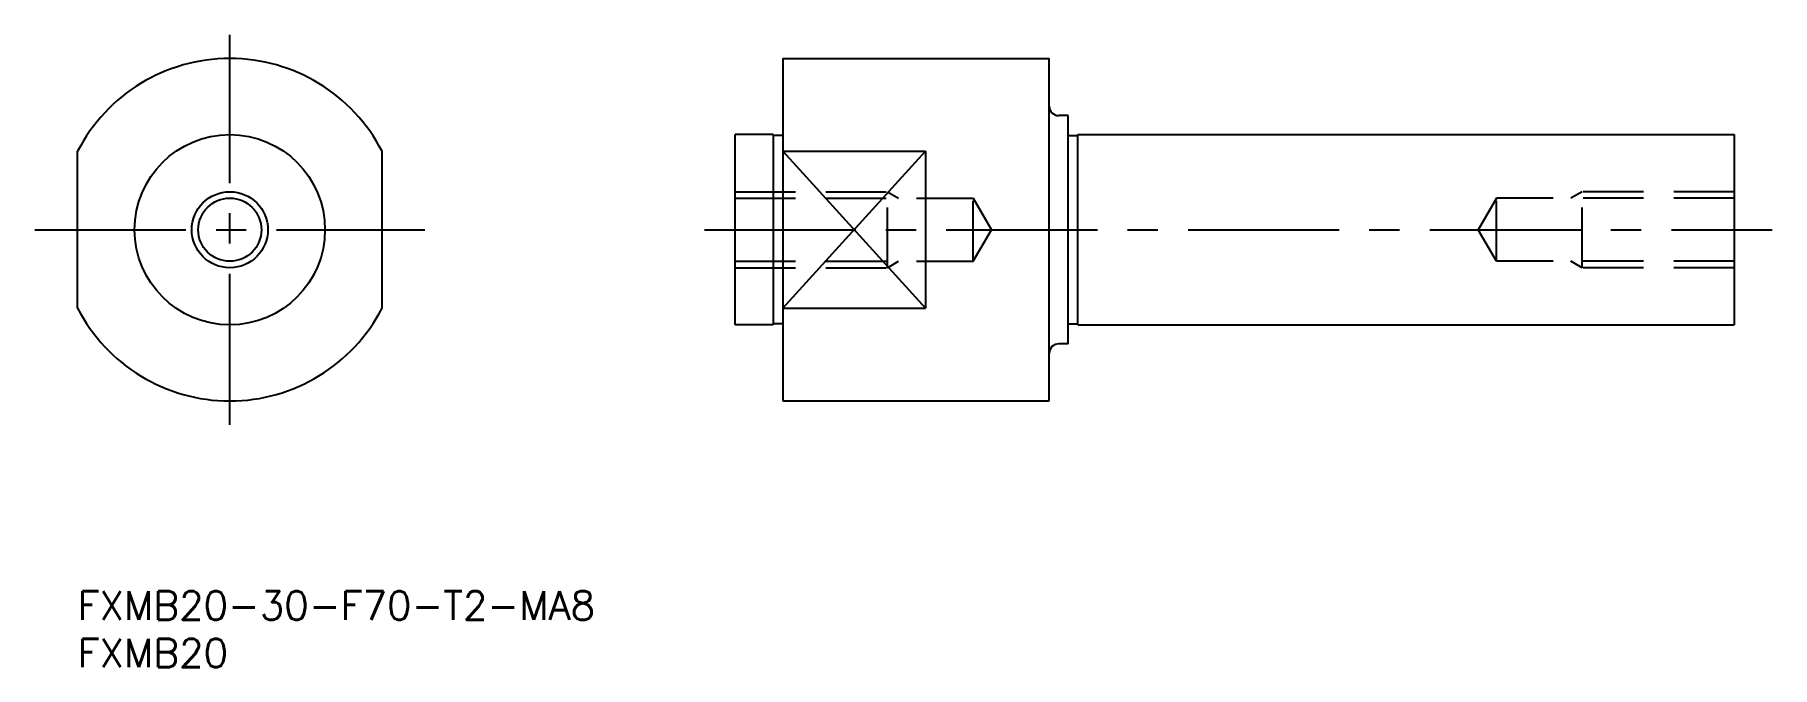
# Model space of a CAD drawing. Extents: x -4 to 178, y -8 to 58.
import ezdxf

# ---------------------------------------------------------------- set-up
doc = ezdxf.new("R2010")
doc.units = 0
doc.header["$LTSCALE"] = 0.5
doc.linetypes.add('CENTER', pattern=[50.8, 31.75, -6.35, 6.35, -6.35])
doc.linetypes.add('DASHED', pattern=[19.05, 12.7, -6.35])
doc.layers.get('0').update_dxf_attribs({"linetype": 'CONTINUOUS'})
doc.layers.add('CENTER', color=1, linetype='CENTER')
doc.styles.get("Standard").update_dxf_attribs({"font": 'txt.shx', "height": 3, "bigfont": 'bigfont.shx'})

# ---------------------------------------------------------------- blocks, each defined once
blk = doc.blocks.new('*U30')
at = {"color": 7, "linetype": 'CONTINUOUS'}
blk.add_text('FXMB20-30-F70-T2-MA8', height=3, dxfattribs=at).set_placement((0, -3))
blk = doc.blocks.new('*U31')
at = {"color": 7, "linetype": 'CONTINUOUS'}
blk.add_text('FXMB20', height=3, dxfattribs=at).set_placement((0, -8))

msp = doc.modelspace()

# ---------------------------------------------------------------- linework, layer by layer
at = {"color": 7, "linetype": 'CONTINUOUS'}
for p, q in [((74.11, 56), (102.11, 56)), ((74.11, 56), (74.11, 20)), ((102.11, 20), (102.11, 56)), ((104.11, 50), (103.11, 50)), ((104.11, 26), (104.11, 50)), ((69.11, 28), (69.11, 48)), ((73.11, 48), (69.11, 48)), ((73.11, 48), (73.11, 28)), ((74.11, 47.9), (73.11, 47.9)), ((104.11, 47.9), (105.11, 47.9)), ((105.11, 48), (174.11, 48)), ((105.11, 28), (105.11, 48)), ((174.11, 48), (174.11, 28)), ((0, 29.75), (0, 46.25)), ((32, 29.75), (32, 46.25)), ((74.11, 46.25), (89.11, 46.25)), ((89.11, 46.25), (89.11, 29.75)), ((74.11, 29.75), (89.11, 29.75)), ((73.11, 28), (69.11, 28)), ((74.11, 28.1), (73.11, 28.1)), ((104.11, 28.1), (105.11, 28.1)), ((105.11, 28), (174.11, 28)), ((104.11, 26), (103.11, 26)), ((74.11, 20), (102.11, 20))]:
    msp.add_line(p, q, dxfattribs=at)
at = {"color": 3, "linetype": 'CONTINUOUS'}
for p, q in [((74.11, 46.25), (89.11, 29.75)), ((74.11, 29.75), (89.11, 46.25))]:
    msp.add_line(p, q, dxfattribs=at)
at = {"color": 3, "linetype": 'DASHED'}
for p, q in [((69.11, 42), (85.11, 42)), ((85.11, 34), (85.11, 42)), ((85.11, 42), (86.28, 41.32)), ((158.11, 42), (156.94, 41.32)), ((158.11, 34), (158.11, 42)), ((174.11, 42), (158.11, 42)), ((69.11, 41.32), (94.11, 41.32)), ((94.11, 34.68), (94.11, 41.32)), ((94.11, 41.32), (96.03, 38)), ((149.11, 41.32), (147.19, 38)), ((149.11, 34.68), (149.11, 41.32)), ((174.11, 41.32), (149.11, 41.32)), ((94.11, 34.68), (96.03, 38)), ((149.11, 34.68), (147.19, 38)), ((69.11, 34.68), (94.11, 34.68)), ((69.11, 34), (85.11, 34)), ((85.11, 34), (86.28, 34.68)), ((174.11, 34.68), (149.11, 34.68)), ((158.11, 34), (156.94, 34.68)), ((174.11, 34), (158.11, 34))]:
    msp.add_line(p, q, dxfattribs=at)
at = {"color": 7, "linetype": 'CONTINUOUS'}
for radius in [10, 3.32]:
    msp.add_circle((16, 38), radius, dxfattribs=at)
at = {"color": 3, "linetype": 'CONTINUOUS'}
msp.add_circle((16, 38), 4, dxfattribs=at)
at = {"color": 7, "linetype": 'CONTINUOUS'}
for centre, radius, start, end in [((16, 38), 18, 27.266, 152.734), ((103.11, 51), 1, 180, 270), ((16, 38), 18, 207.266, 332.734), ((103.11, 25), 1, 90, 180)]:
    msp.add_arc(centre, radius, start, end, dxfattribs=at)
at = {"layer": 'CENTER', "color": 1, "linetype": 'CENTER'}
for p, q in [((16, 17.5), (16, 58.5)), ((-4.5, 38), (36.5, 38)), ((65.9, 38), (178.1, 38))]:
    msp.add_line(p, q, dxfattribs=at)

# ---------------------------------------------------------------- block references
at = {"color": 7, "linetype": 'CONTINUOUS'}
for name in ['*U30', '*U31']:
    msp.add_blockref(name, (0, 0), dxfattribs=at)

doc.saveas('drawing.dxf')
